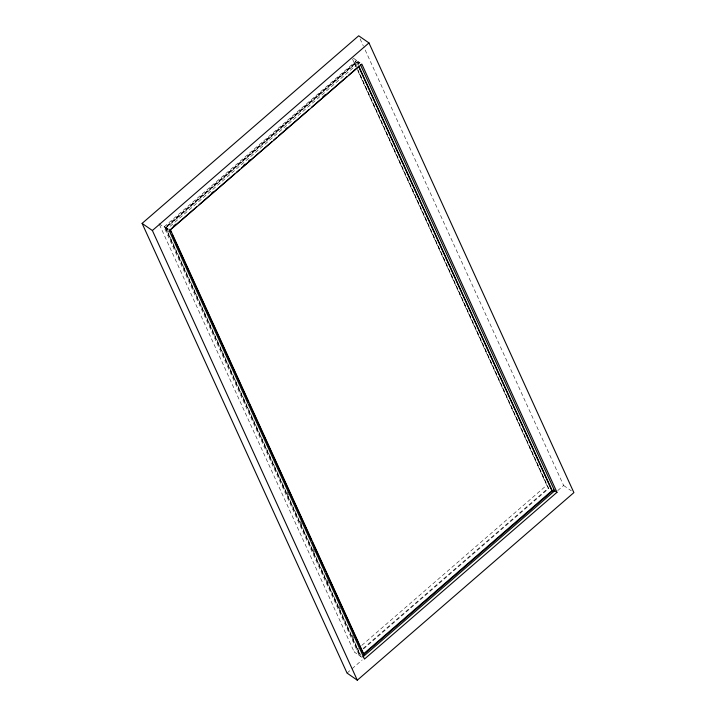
<?xml version="1.0" encoding="UTF-8"?>
<svg xmlns="http://www.w3.org/2000/svg" width="716" height="716" viewBox="0 0 716 716"><rect width="100%" height="100%" fill="white"/><g stroke="black" fill="none" stroke-linecap="round" stroke-linejoin="round"><path stroke-width="0.54" stroke-dasharray="3.58 2.69" d="M359.638 63.634L359.19 62.238M358.788 64.538L358.465 62.999L356.103 61.979L165.271 227.276L359.933 654.522L360.954 655.4M359.79 653.252L359.781 653.95M356.738 60.529L163.973 226.981L359.378 655.552M359.128 653.198L359.101 655.185M355.288 61.692L355.959 60.627M355.431 63.044L356.103 61.979M168.484 231.814L166.166 226.73L354.689 63.456L356.103 65.827M165.28 227.402L167.222 228.843L358.564 63.115L357.284 62.229L165.933 227.948L360.631 655.176M361.893 657.288L354.187 651.945L358.412 648.293M361.795 645.367L546.72 485.197L356.64 68.118M363.093 648.517L548.241 488.16L357.463 69.55M363.585 648.857L548.725 488.5L357.955 69.891M347.036 673.076L351.252 669.424M352.093 668.699L362.207 659.937M557.728 490.594L563.626 485.484L363.8 46.988M164.018 226.865L164.761 226.712M165.315 227.223L166.058 227.061M168.323 229.55L166.667 228.986M168.215 229.138L166.989 228.655M353.257 58.112L360.094 62.865M563.626 485.484L571.332 490.827M548.241 488.16L548.725 488.5M166.166 226.73L168.045 230.122M159.015 223.678L168.43 230.203M360.085 38.852L363.334 45.976M358.895 63.42L357.964 61.388L165.441 228.136L360.613 656.402M357.284 62.229L358.206 64.261M354.689 63.456L357.007 68.539M352.469 58.963L356.174 67.098M287.018 491.919L288.414 494.971M300.452 521.382L301.839 524.434M312.955 548.823L315.264 553.898M327.31 580.318L328.698 583.361M338.883 605.718L340.27 608.77M352.308 635.182L353.695 638.233M159.48 224.69L354.187 651.945"/><path stroke-width="1.07" d="M553.817 491.078L554.587 490.737L360.399 64.637M363.289 656.089L362.878 656.894M554.56 490.925L363.468 656.429M142.108 223.392L358.698 35.8L368.964 42.924L573.892 492.608L357.302 680.2L347.036 673.076L142.108 223.392L152.374 230.516L357.302 680.2M152.374 230.516L368.964 42.924M173.227 226.354L175.769 224.162M211.274 193.41L212.965 191.942M243.395 165.584L245.087 164.125M248.47 161.19L250.161 159.731M285.666 128.978L287.358 127.511M322.862 96.758L325.395 94.566M171.187 228.896L196.542 206.924M199.084 204.731L234.588 173.979M236.28 172.511L239.654 169.585M241.346 168.126L271.785 141.759M273.476 140.3L276.859 137.374M278.542 135.906L308.981 109.548M311.514 107.346L347.018 76.594M348.71 75.135L358.859 66.346L552.412 491.06L363.889 654.335L363.397 653.994L551.92 490.72L358.367 66.006M556.985 492.322L364.462 659.069L169.28 230.803L361.813 64.055L556.985 492.322L553.558 489.95M551.92 490.72L552.412 491.06M170.336 229.621L363.889 654.335M169.844 229.281L171.24 232.333M172.162 234.365L248.568 402.016M249.49 404.048L311.541 540.195M312.462 542.227L325.887 571.69M326.818 573.722L362.931 652.974"/></g></svg>
